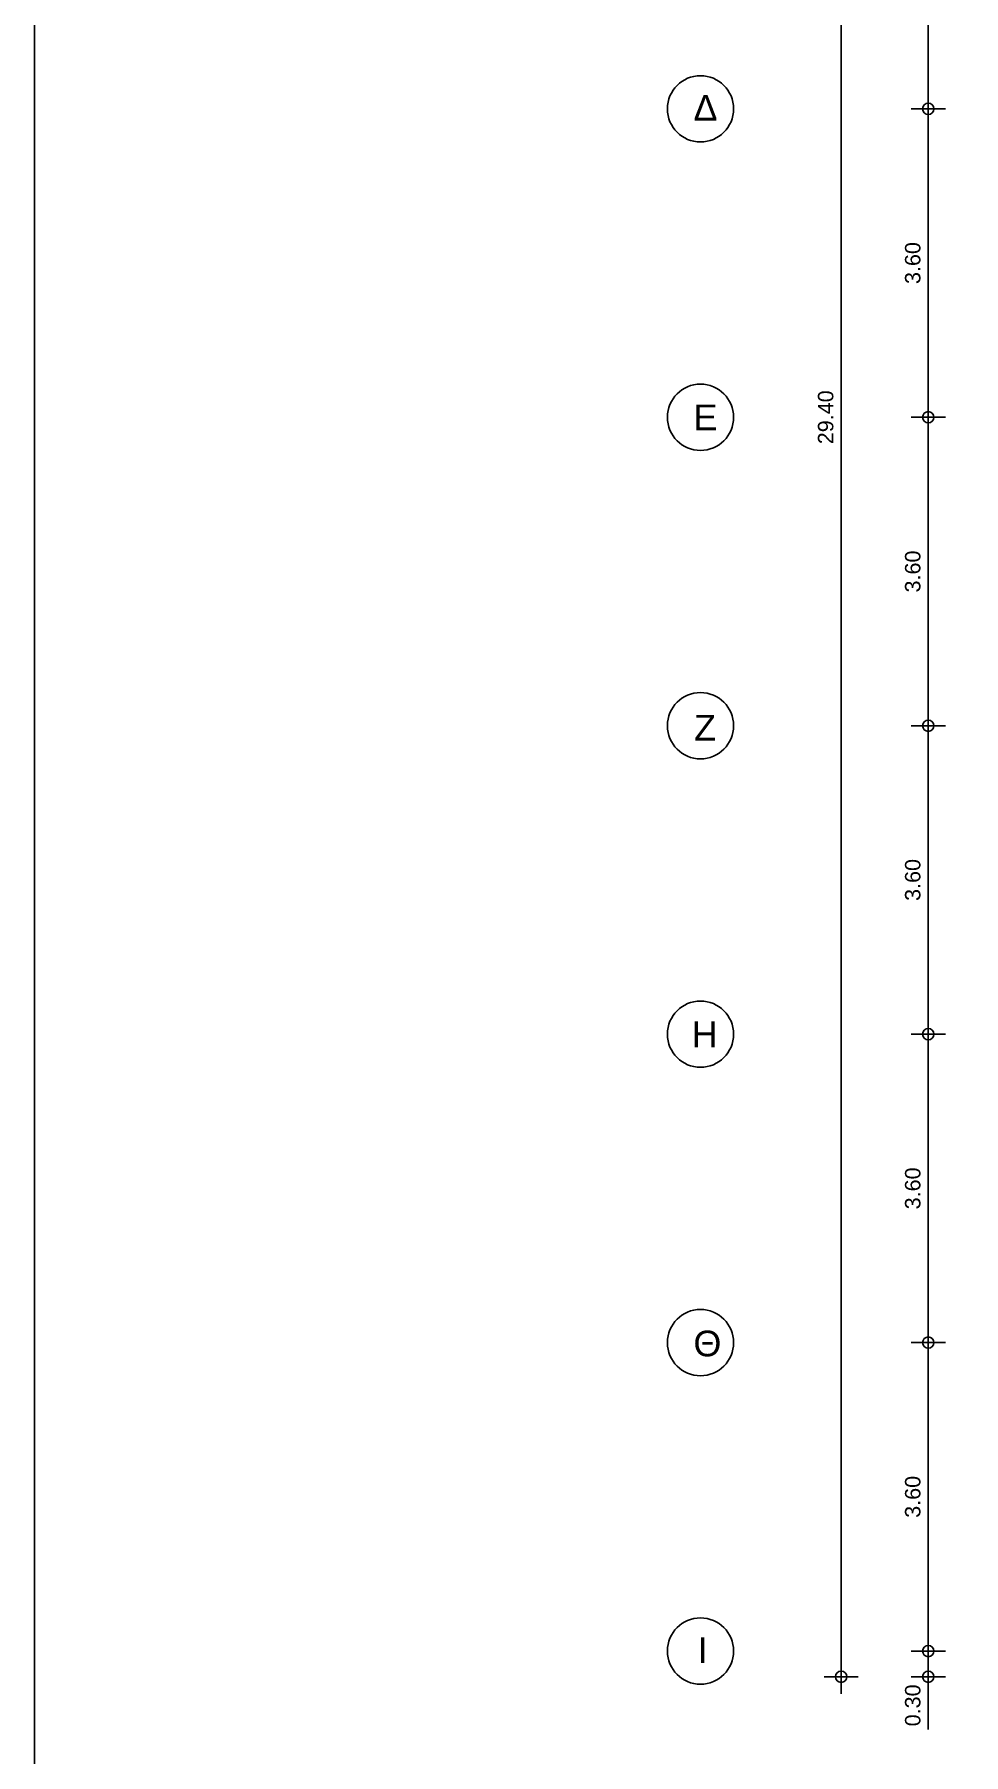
# Model space of a CAD drawing. Header units: metres. Extents: x -11 to 85, y -301 to 135.
# Drawn here: x 1 to 11.85, y -209.06 to -188.98 of the extents above; entities that cross this region are included whole.
import ezdxf

# ---------------------------------------------------------------- set-up
doc = ezdxf.new("R2010")
doc.units = ezdxf.units.M
doc.header["$LTSCALE"] = 0.036
doc.header["$PDMODE"] = 2
for name, color, linetype in [('arxitek isogeio', 252, 'Continuous'), ('BORDER', 5, 'Continuous'), ('DIMBLK', 252, 'Continuous'), ('LAYER-ON', 4, 'Continuous')]:
    doc.layers.add(name, color=color, linetype=linetype)
doc.styles.add('COMU-N', font='arial.ttf')
doc.styles.get("Standard").update_dxf_attribs({"font": 'arial.ttf'})
doc.dimstyles.new('CADWDOT', dxfattribs={"dimscale": 0.1, "dimtxt": 1.8, "dimasz": 0.08, "dimexe": 2, "dimexo": 0, "dimgap": 0.09, "dimtad": 0, "dimrnd": 0.001, "dimzin": 0, "dimdsep": 46, "dimtxsty": 'Standard', "dimblk1": 'ARTDIM', "dimblk2": 'ARTDIM', "dimsah": 1, "dimcen": 0.09, "dimdle": 0.05, "dimse1": 1, "dimse2": 1, "dimadec": 0, "dimazin": 0, "dimtfac": 1, "dimtmove": 0, "dimatfit": 3, "dimldrblk": 'ARTDIM', "dimfxl": 2, "dimtvp": 0.9999, "dimtolj": 1, "dimtzin": 0, "dimarcsym": 0})

# ---------------------------------------------------------------- blocks, each defined once
blk = doc.blocks.new('art103')
at = {"layer": 'BORDER'}
blk.add_line((0.25, 14.6), (0.25, 0.25), dxfattribs=at)
blk = doc.blocks.new('ARTDIM')
at = {"layer": 'DIMBLK'}
for p, q in [((-24.9975, 0), (24.9975, 0)), ((0, -24.9975), (0, 24.9975))]:
    blk.add_line(p, q, dxfattribs=at)
blk.add_circle((0, 0), 8.25, dxfattribs=at)
blk = doc.blocks.new('*D1220')
at = {"layer": 'arxitek isogeio', "color": 0, "lineweight": -2}
blk.add_line((10.423, -178.755), (10.423, -208.139), dxfattribs=at)
at = {"layer": 'Defpoints', "color": 0, "transparency": 16777216}
for p in [(13.537, -178.747), (10.423, -208.147), (13.537, -208.147)]:
    blk.add_point(p, dxfattribs=at)
at = {"layer": 'arxitek isogeio', "color": 0, "lineweight": -2, "xscale": 0.008, "yscale": 0.008, "zscale": 0.008}
for p, rotation in [((10.423, -178.747), 90), ((10.423, -208.147), 270)]:
    blk.add_blockref('ARTDIM', p, dxfattribs=dict(at, rotation=rotation))
at = {"layer": 'arxitek isogeio', "color": 0, "insert": (10.243, -193.447), "char_height": 0.18, "attachment_point": 5, "rotation": 90}
blk.add_mtext('\\A1;29.40', dxfattribs=at)
blk = doc.blocks.new('*D1224')
at = {"layer": 'arxitek isogeio', "color": 0, "lineweight": -2}
blk.add_line((11.44, -186.255), (11.44, -189.839), dxfattribs=at)
at = {"layer": 'Defpoints', "color": 0, "transparency": 16777216}
for p in [(7.93, -186.247), (7.93, -189.847), (11.44, -189.847)]:
    blk.add_point(p, dxfattribs=at)
at = {"layer": 'arxitek isogeio', "color": 0, "lineweight": -2, "xscale": 0.008, "yscale": 0.008, "zscale": 0.008}
for p, rotation in [((11.44, -186.247), 90), ((11.44, -189.847), 270)]:
    blk.add_blockref('ARTDIM', p, dxfattribs=dict(at, rotation=rotation))
at = {"layer": 'arxitek isogeio', "color": 0, "insert": (11.26, -188.047), "char_height": 0.18, "attachment_point": 5, "rotation": 90}
blk.add_mtext('\\A1;3.60', dxfattribs=at)
blk = doc.blocks.new('*D1225')
at = {"layer": 'arxitek isogeio', "color": 0, "lineweight": -2}
blk.add_line((11.44, -189.855), (11.44, -193.439), dxfattribs=at)
at = {"layer": 'Defpoints', "color": 0, "transparency": 16777216}
for p in [(7.93, -189.847), (7.93, -193.447), (11.44, -193.447)]:
    blk.add_point(p, dxfattribs=at)
at = {"layer": 'arxitek isogeio', "color": 0, "lineweight": -2, "xscale": 0.008, "yscale": 0.008, "zscale": 0.008}
for p, rotation in [((11.44, -189.847), 90), ((11.44, -193.447), 270)]:
    blk.add_blockref('ARTDIM', p, dxfattribs=dict(at, rotation=rotation))
at = {"layer": 'arxitek isogeio', "color": 0, "insert": (11.26, -191.647), "char_height": 0.18, "attachment_point": 5, "rotation": 90}
blk.add_mtext('\\A1;3.60', dxfattribs=at)
blk = doc.blocks.new('*D1226')
at = {"layer": 'arxitek isogeio', "color": 0, "lineweight": -2}
blk.add_line((11.44, -193.455), (11.44, -197.039), dxfattribs=at)
at = {"layer": 'Defpoints', "color": 0, "transparency": 16777216}
for p in [(7.93, -193.447), (7.93, -197.047), (11.44, -197.047)]:
    blk.add_point(p, dxfattribs=at)
at = {"layer": 'arxitek isogeio', "color": 0, "lineweight": -2, "xscale": 0.008, "yscale": 0.008, "zscale": 0.008}
for p, rotation in [((11.44, -193.447), 90), ((11.44, -197.047), 270)]:
    blk.add_blockref('ARTDIM', p, dxfattribs=dict(at, rotation=rotation))
at = {"layer": 'arxitek isogeio', "color": 0, "insert": (11.26, -195.247), "char_height": 0.18, "attachment_point": 5, "rotation": 90}
blk.add_mtext('\\A1;3.60', dxfattribs=at)
blk = doc.blocks.new('*D1227')
at = {"layer": 'arxitek isogeio', "color": 0, "lineweight": -2}
blk.add_line((11.44, -197.055), (11.44, -200.639), dxfattribs=at)
at = {"layer": 'Defpoints', "color": 0, "transparency": 16777216}
for p in [(7.93, -197.047), (7.93, -200.647), (11.44, -200.647)]:
    blk.add_point(p, dxfattribs=at)
at = {"layer": 'arxitek isogeio', "color": 0, "lineweight": -2, "xscale": 0.008, "yscale": 0.008, "zscale": 0.008}
for p, rotation in [((11.44, -197.047), 90), ((11.44, -200.647), 270)]:
    blk.add_blockref('ARTDIM', p, dxfattribs=dict(at, rotation=rotation))
at = {"layer": 'arxitek isogeio', "color": 0, "insert": (11.26, -198.847), "char_height": 0.18, "attachment_point": 5, "rotation": 90}
blk.add_mtext('\\A1;3.60', dxfattribs=at)
blk = doc.blocks.new('*D1228')
at = {"layer": 'arxitek isogeio', "color": 0, "lineweight": -2}
blk.add_line((11.44, -200.655), (11.44, -204.239), dxfattribs=at)
at = {"layer": 'Defpoints', "color": 0, "transparency": 16777216}
for p in [(7.93, -200.647), (7.93, -204.247), (11.44, -204.247)]:
    blk.add_point(p, dxfattribs=at)
at = {"layer": 'arxitek isogeio', "color": 0, "lineweight": -2, "xscale": 0.008, "yscale": 0.008, "zscale": 0.008}
for p, rotation in [((11.44, -200.647), 90), ((11.44, -204.247), 270)]:
    blk.add_blockref('ARTDIM', p, dxfattribs=dict(at, rotation=rotation))
at = {"layer": 'arxitek isogeio', "color": 0, "insert": (11.26, -202.447), "char_height": 0.18, "attachment_point": 5, "rotation": 90}
blk.add_mtext('\\A1;3.60', dxfattribs=at)
blk = doc.blocks.new('*D1229')
at = {"layer": 'arxitek isogeio', "color": 0, "lineweight": -2}
blk.add_line((11.44, -204.255), (11.44, -207.839), dxfattribs=at)
at = {"layer": 'Defpoints', "color": 0, "transparency": 16777216}
for p in [(7.93, -204.247), (7.93, -207.847), (11.44, -207.847)]:
    blk.add_point(p, dxfattribs=at)
at = {"layer": 'arxitek isogeio', "color": 0, "lineweight": -2, "xscale": 0.008, "yscale": 0.008, "zscale": 0.008}
for p, rotation in [((11.44, -204.247), 90), ((11.44, -207.847), 270)]:
    blk.add_blockref('ARTDIM', p, dxfattribs=dict(at, rotation=rotation))
at = {"layer": 'arxitek isogeio', "color": 0, "insert": (11.26, -206.047), "char_height": 0.18, "attachment_point": 5, "rotation": 90}
blk.add_mtext('\\A1;3.60', dxfattribs=at)
blk = doc.blocks.new('*D1230')
at = {"layer": 'arxitek isogeio', "color": 0, "lineweight": -2}
for p, q in [((11.44, -207.855), (11.44, -208.139)), ((11.44, -208.147), (11.44, -208.764))]:
    blk.add_line(p, q, dxfattribs=at)
at = {"layer": 'Defpoints', "color": 0, "transparency": 16777216}
for p in [(7.93, -207.847), (11.44, -208.147), (13.537, -208.147)]:
    blk.add_point(p, dxfattribs=at)
at = {"layer": 'arxitek isogeio', "color": 0, "lineweight": -2, "xscale": 0.008, "yscale": 0.008, "zscale": 0.008}
for p, rotation in [((11.44, -207.847), 90), ((11.44, -208.147), 270)]:
    blk.add_blockref('ARTDIM', p, dxfattribs=dict(at, rotation=rotation))
at = {"layer": 'arxitek isogeio', "color": 0, "insert": (11.26, -208.481), "char_height": 0.18, "attachment_point": 5, "rotation": 90}
blk.add_mtext('\\A1;0.30', dxfattribs=at)

msp = doc.modelspace()

# ---------------------------------------------------------------- linework, layer by layer
at = {"layer": 'arxitek isogeio'}
for centre in [(8.78, -189.847), (8.78, -193.447), (8.78, -197.047), (8.78, -200.647), (8.78, -204.247), (8.78, -207.847)]:
    msp.add_circle(centre, 0.387, dxfattribs=at)

# ---------------------------------------------------------------- block references
at = {"layer": 'LAYER-ON', "xscale": 4, "yscale": 4, "zscale": 4}
msp.add_blockref('art103', (0, -223.294), dxfattribs=at)

# ---------------------------------------------------------------- texts
at = {"layer": 'arxitek isogeio', "style": 'COMU-N'}
for s, p in [('Δ', (8.699, -189.985)), ('Ε', (8.699, -193.599)), ('Ζ', (8.705, -197.221)), ('Η', (8.677, -200.799)), ('Θ', (8.698, -204.407)), ('Ι', (8.746, -207.985))]:
    msp.add_text(s, height=0.3, dxfattribs=at).set_placement(p)

# ---------------------------------------------------------------- dimensions: what is measured, and where the dimension line sits
at = {"layer": 'arxitek isogeio'}
for base, p1, p2, picture, middle in [((10.423, -208.147), (13.537, -178.747), (13.537, -208.147), '*D1220', (10.243, -193.447)), ((11.44, -189.847), (7.93, -186.247), (7.93, -189.847), '*D1224', (11.26, -188.047)), ((11.44, -193.447), (7.93, -189.847), (7.93, -193.447), '*D1225', (11.26, -191.647)), ((11.44, -197.047), (7.93, -193.447), (7.93, -197.047), '*D1226', (11.26, -195.247)), ((11.44, -200.647), (7.93, -197.047), (7.93, -200.647), '*D1227', (11.26, -198.847)), ((11.44, -204.247), (7.93, -200.647), (7.93, -204.247), '*D1228', (11.26, -202.447)), ((11.44, -207.847), (7.93, -204.247), (7.93, -207.847), '*D1229', (11.26, -206.047))]:
    dim = msp.add_linear_dim(base=base, p1=p1, p2=p2, angle=90, dimstyle='CADWDOT', dxfattribs=at)
    dim.commit()
    dim.dimension.update_dxf_attribs({"geometry": picture, "text_midpoint": middle})
dim = msp.add_linear_dim(base=(11.44, -208.147), p1=(7.93, -207.847), p2=(13.537, -208.147), angle=90, dimstyle='CADWDOT', dxfattribs=at)
dim.commit()
dim.dimension.update_dxf_attribs({"geometry": '*D1230', "text_midpoint": (11.44, -208.481), "dimtype": 160})

doc.saveas('drawing.dxf')
